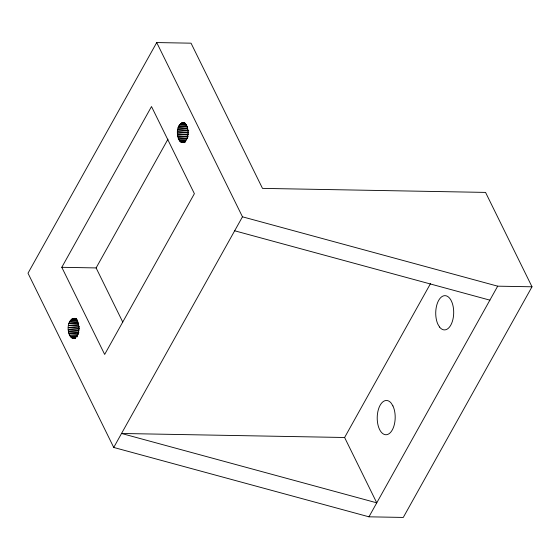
<?xml version="1.0" encoding="UTF-8"?>
<svg xmlns="http://www.w3.org/2000/svg" width="560" height="560" viewBox="0 0 560 560"><rect width="100%" height="100%" fill="white"/><g stroke="black" fill="none" stroke-linecap="round" stroke-linejoin="round"><path stroke-width="0.84" d="M156.723 42.56L28 273.21L113.736 447.454L368.956 516.817L403.277 517.44L532 286.79L485.555 192.409L262.493 188.384L191.044 43.183L156.723 42.56L242.466 216.811L497.679 286.174L532 286.79M61.796 267.302L151.508 106.554L194.383 193.676L104.664 354.431L61.796 267.302L96.11 267.925L167.972 139.167M113.736 447.454L242.466 216.811M344.61 437.5L121.541 433.475L376.761 502.838L344.61 437.5L430.514 283.577M368.956 516.817L497.679 286.174M185.633 140.854L179.627 140.987C176.043 135.646 176.022 122.773 184.366 122.598L182.651 122.57C191.268 123.585 189.077 148.092 179.627 140.987L185.633 141.092M77.273 336.532L70.406 336.686C66.514 331.205 67.067 317.009 76.251 318.451M185.717 141.918L180.586 141.974L184.877 142.051M75.642 337.631L71.365 337.68L70.406 336.686L77.266 336.812M184.198 142.562L181.643 142.562L184.212 142.604M76.279 318.444L74.529 318.416C80.941 321.524 80.479 340.529 71.365 337.68L75.656 337.757M184.128 122.906L181.552 122.857L184.968 122.997M185.654 123.669L180.502 123.571L185.64 123.837M186.417 124.81L179.55 124.691L186.424 125.111M187.313 126.301L178.738 126.147L187.369 126.756M187.53 128.065L178.094 127.89L187.649 128.618M187.95 130.032L177.653 129.843L188.734 130.718M188.587 132.118L177.436 131.922L188.587 132.804M188.594 134.225L177.443 134.029L187.81 134.827M187.978 136.255L177.681 136.073L188.111 136.822M187.579 138.138L178.136 137.963L187.523 138.579M178.794 139.629L186.515 139.769M75.768 318.619L72.331 318.556L75.747 318.696M76.433 319.368L71.281 319.277L77.273 319.585M77.196 320.516L70.329 320.39L77.203 320.817M78.099 322.007L69.517 321.853L78.148 322.455M78.309 323.764L68.873 323.596L78.428 324.317M78.729 325.731L68.432 325.549L79.513 326.424M79.366 327.824L68.215 327.621L79.366 328.503M79.373 329.931L68.222 329.728L78.589 330.526M78.757 331.954L68.46 331.772L78.89 332.528M78.358 333.837L68.922 333.669L78.302 334.278M69.573 335.328L77.294 335.468M234.661 230.79L489.881 300.146M96.11 267.925L122.759 322.084M74.977 338.261L72.422 338.261L74.998 338.31M75.271 338.436L73.521 338.408L75.236 338.443M392.931 405.93L391.16 403.088A17.136 8.988 -89 0 0 377.307 415.52A17.136 8.988 -89 0 0 388.766 433.909A17.136 8.988 -89 0 0 392.931 405.93M439.579 327.075L437.843 324.149A17.136 8.988 -89 0 1 442.358 296.359A17.136 8.988 -89 0 1 453.572 315.273A17.136 8.988 -89 0 1 439.579 327.075"/></g></svg>
